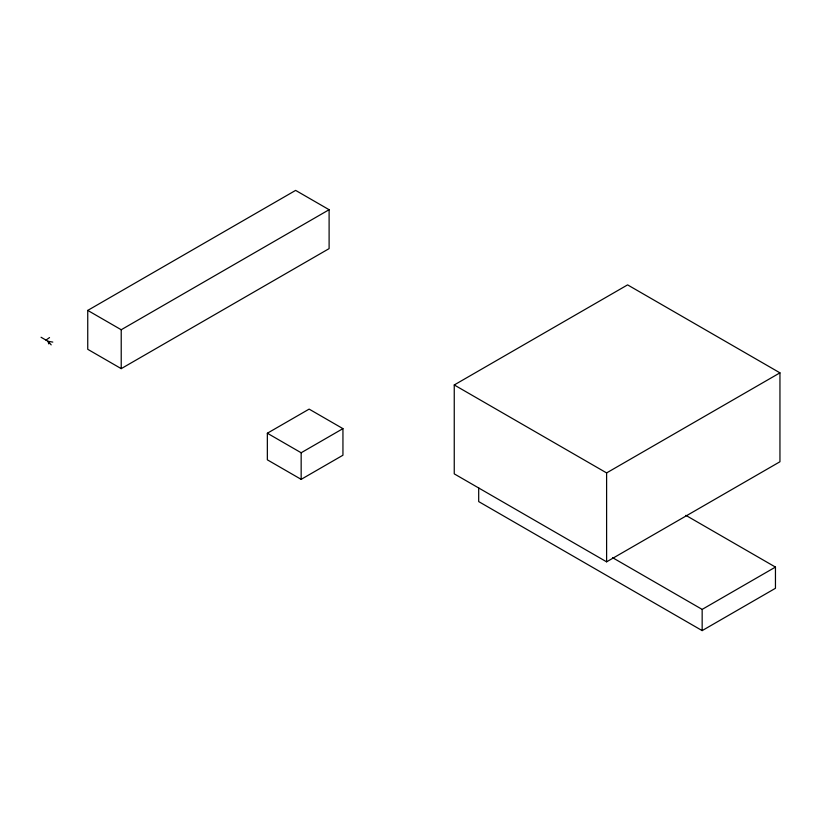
<?xml version="1.0" encoding="UTF-8"?>
<svg xmlns="http://www.w3.org/2000/svg" width="821" height="821" viewBox="0 0 821 821"><rect width="100%" height="100%" fill="white"/><g stroke="black" fill="none" stroke-linecap="round" stroke-linejoin="round"><path stroke-width="1.23" d="M45.976 340.11L49.537 337.575M87.744 310.41L295.632 190.39L329.108 209.714L329.108 248.619L121.221 368.639L87.744 349.305L87.744 310.41L121.221 329.744L329.108 209.714M267.348 433.231L309.127 409.115L342.942 428.634L342.942 455.224L301.163 479.351L267.348 459.822L267.348 433.231L301.163 452.761L342.942 428.634M454.249 384.957L627.593 284.877L779.95 372.847L779.95 461.751L606.606 561.831L454.249 473.861L454.249 384.957L606.606 472.917L779.95 372.847M612.558 557.664L702.16 609.398L775.455 567.085L775.455 588.288L702.16 630.61L478.694 501.59L478.694 487.869M52.811 342.09L48.029 341.29L41.05 337.257M685.853 515.352L775.455 567.085M51.2 344.871L48.029 341.29L48.747 343.896M702.16 609.398L702.16 630.61M606.606 472.917L606.606 561.831M301.163 452.761L301.163 479.351M121.221 329.744L121.221 368.639"/></g></svg>
